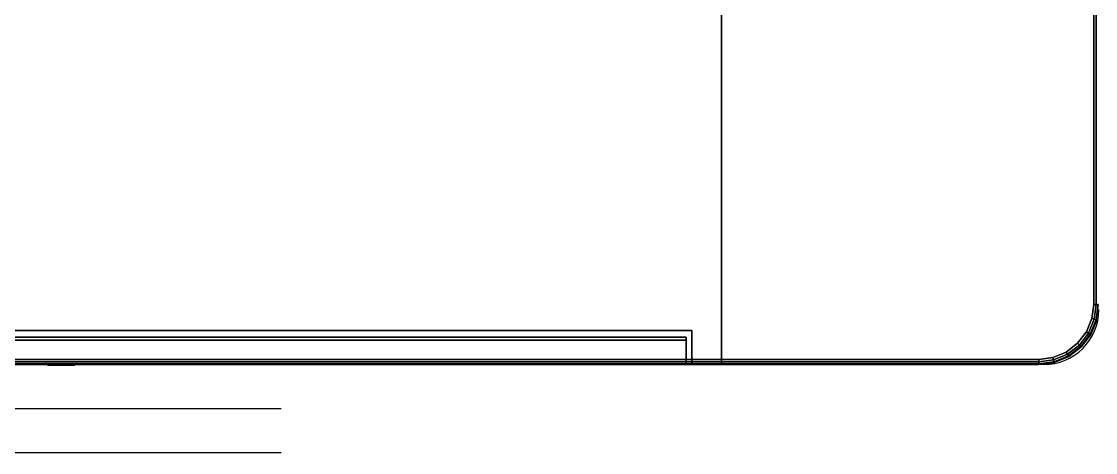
# Model space of a CAD drawing. Extents: x -170 to 1783, y -20 to 1205.
# Drawn here: x 97.44 to 121.84, y 731.26 to 741.06 of the extents above; entities that cross this region are included whole.
import ezdxf

# ---------------------------------------------------------------- set-up
doc = ezdxf.new("R2010")
doc.units = 0
doc.header["$LTSCALE"] = 96
doc.header["$MEASUREMENT"] = 0
for name, color, linetype in [('A-FURN-3-WKSF-TOP', 7, 'Continuous'), ('A-FURN-3-WKSF-TRIM', 7, 'Continuous'), ('A-FURN-P-WKSF', 7, 'Continuous'), ('AFUFI-3-CSPT_3D', 7, 'Continuous'), ('AFUFI-3-RVBK_3D', 7, 'Continuous'), ('MAIN_STORAGE', 7, 'Continuous'), ('MAIN_WKSURF', 7, 'Continuous'), ('SM', 7, 'Continuous')]:
    doc.layers.add(name, color=color, linetype=linetype)

# ---------------------------------------------------------------- blocks, each defined once
blk = doc.blocks.new('EC-WS-424-T')
at = {"layer": 'A-FURN-3-WKSF-TOP', "color": 60, "linetype": 'Continuous'}
for points, invisible_edges in [([(1.044, -0.161, 29), (1.044, -23.839, 29), (0.743, -23.715, 29), (0.743, -0.285, 29)], 5), ([(1.044, -0.161, 27.75), (0.743, -0.285, 27.75), (0.743, -23.715, 27.75), (1.044, -23.839, 27.75)], 10), ([(1.368, -0.118, 29), (1.368, -23.882, 29), (1.044, -23.839, 29), (1.044, -0.161, 29)], 5), ([(1.368, -0.118, 27.75), (1.044, -0.161, 27.75), (1.044, -23.839, 27.75), (1.368, -23.882, 27.75)], 10), ([(46.632, -0.118, 29), (46.632, -23.882, 29), (1.368, -23.882, 29), (1.368, -0.118, 29)], 5), ([(1.368, -0.118, 27.75), (1.368, -23.882, 27.75), (46.632, -23.882, 27.75), (46.632, -0.118, 27.75)], 5), ([(0.484, -0.484, 29), (0.484, -23.516, 29), (0.285, -23.257, 29), (0.285, -0.743, 29)], 5), ([(0.484, -0.484, 27.75), (0.285, -0.743, 27.75), (0.285, -23.257, 27.75), (0.484, -23.516, 27.75)], 10), ([(0.743, -0.285, 29), (0.743, -23.715, 29), (0.484, -23.516, 29), (0.484, -0.484, 29)], 5), ([(0.743, -0.285, 27.75), (0.484, -0.484, 27.75), (0.484, -23.516, 27.75), (0.743, -23.715, 27.75)], 10), ([(0.285, -0.743, 29), (0.285, -23.257, 29), (0.161, -22.956, 29), (0.161, -1.044, 29)], 5), ([(0.285, -0.743, 27.75), (0.161, -1.044, 27.75), (0.161, -22.956, 27.75), (0.285, -23.257, 27.75)], 10), ([(0.161, -1.044, 29), (0.161, -22.956, 29), (0.118, -22.632, 29), (0.118, -1.368, 29)], 1), ([(0.161, -1.044, 27.75), (0.118, -1.368, 27.75), (0.118, -22.632, 27.75), (0.161, -22.956, 27.75)], 8)]:
    blk.add_3dface(points, dxfattribs=dict(at, invisible_edges=invisible_edges))
at = {"layer": 'A-FURN-3-WKSF-TRIM', "color": 40, "linetype": 'Continuous'}
for points in [[(1.018, -0.062, 28.941), (1.014, -0.047, 28.882), (1.368, 0, 28.882), (1.368, -0.016, 28.941)], [(1.014, -0.047, 28.882), (1.014, -0.047, 27.868), (1.368, 0, 27.868), (1.368, 0, 28.882)], [(1.014, -0.047, 27.868), (1.018, -0.062, 27.809), (1.368, -0.016, 27.809), (1.368, 0, 27.868)], [(1.368, 0, 28.882), (1.368, 0, 27.868), (46.632, 0, 27.868), (46.632, 0, 28.882)], [(1.368, -0.016, 28.941), (1.368, 0, 28.882), (46.632, 0, 28.882), (46.632, -0.016, 28.941)], [(1.368, 0, 27.868), (1.368, -0.016, 27.809), (46.632, -0.016, 27.809), (46.632, 0, 27.868)], [(0.412, -0.412, 28.941), (0.401, -0.401, 28.882), (0.684, -0.183, 28.882), (0.692, -0.197, 28.941)], [(0.401, -0.401, 28.882), (0.401, -0.401, 27.868), (0.684, -0.183, 27.868), (0.684, -0.183, 28.882)], [(0.401, -0.401, 27.868), (0.412, -0.412, 27.809), (0.692, -0.197, 27.809), (0.684, -0.183, 27.868)], [(0.442, -0.442, 28.984), (0.412, -0.412, 28.941), (0.692, -0.197, 28.941), (0.714, -0.234, 28.984)], [(0.412, -0.412, 27.809), (0.442, -0.442, 27.766), (0.714, -0.234, 27.766), (0.692, -0.197, 27.809)], [(0.484, -0.484, 29), (0.442, -0.442, 28.984), (0.714, -0.234, 28.984), (0.743, -0.285, 29)], [(0.442, -0.442, 27.766), (0.484, -0.484, 27.75), (0.743, -0.285, 27.75), (0.714, -0.234, 27.766)], [(0.692, -0.197, 28.941), (0.684, -0.183, 28.882), (1.014, -0.047, 28.882), (1.018, -0.062, 28.941)], [(0.684, -0.183, 28.882), (0.684, -0.183, 27.868), (1.014, -0.047, 27.868), (1.014, -0.047, 28.882)], [(0.684, -0.183, 27.868), (0.692, -0.197, 27.809), (1.018, -0.062, 27.809), (1.014, -0.047, 27.868)], [(0.714, -0.234, 28.984), (0.692, -0.197, 28.941), (1.018, -0.062, 28.941), (1.029, -0.104, 28.984)], [(0.692, -0.197, 27.809), (0.714, -0.234, 27.766), (1.029, -0.104, 27.766), (1.018, -0.062, 27.809)], [(0.743, -0.285, 29), (0.714, -0.234, 28.984), (1.029, -0.104, 28.984), (1.044, -0.161, 29)], [(0.714, -0.234, 27.766), (0.743, -0.285, 27.75), (1.044, -0.161, 27.75), (1.029, -0.104, 27.766)], [(1.029, -0.104, 28.984), (1.018, -0.062, 28.941), (1.368, -0.016, 28.941), (1.368, -0.059, 28.984)], [(1.018, -0.062, 27.809), (1.029, -0.104, 27.766), (1.368, -0.059, 27.766), (1.368, -0.016, 27.809)], [(1.044, -0.161, 29), (1.029, -0.104, 28.984), (1.368, -0.059, 28.984), (1.368, -0.118, 29)], [(1.029, -0.104, 27.766), (1.044, -0.161, 27.75), (1.368, -0.118, 27.75), (1.368, -0.059, 27.766)], [(1.368, -0.059, 28.984), (1.368, -0.016, 28.941), (46.632, -0.016, 28.941), (46.632, -0.059, 28.984)], [(1.368, -0.016, 27.809), (1.368, -0.059, 27.766), (46.632, -0.059, 27.766), (46.632, -0.016, 27.809)], [(1.368, -0.118, 29), (1.368, -0.059, 28.984), (46.632, -0.059, 28.984), (46.632, -0.118, 29)], [(1.368, -0.059, 27.766), (1.368, -0.118, 27.75), (46.632, -0.118, 27.75), (46.632, -0.059, 27.766)], [(0.197, -0.692, 28.941), (0.183, -0.684, 28.882), (0.401, -0.401, 28.882), (0.412, -0.412, 28.941)], [(0.183, -0.684, 28.882), (0.183, -0.684, 27.868), (0.401, -0.401, 27.868), (0.401, -0.401, 28.882)], [(0.183, -0.684, 27.868), (0.197, -0.692, 27.809), (0.412, -0.412, 27.809), (0.401, -0.401, 27.868)], [(0.234, -0.714, 28.984), (0.197, -0.692, 28.941), (0.412, -0.412, 28.941), (0.442, -0.442, 28.984)], [(0.197, -0.692, 27.809), (0.234, -0.714, 27.766), (0.442, -0.442, 27.766), (0.412, -0.412, 27.809)], [(0.285, -0.743, 29), (0.234, -0.714, 28.984), (0.442, -0.442, 28.984), (0.484, -0.484, 29)], [(0.234, -0.714, 27.766), (0.285, -0.743, 27.75), (0.484, -0.484, 27.75), (0.442, -0.442, 27.766)], [(0.062, -1.018, 28.941), (0.047, -1.014, 28.882), (0.183, -0.684, 28.882), (0.197, -0.692, 28.941)], [(0.047, -1.014, 28.882), (0.047, -1.014, 27.868), (0.183, -0.684, 27.868), (0.183, -0.684, 28.882)], [(0.047, -1.014, 27.868), (0.062, -1.018, 27.809), (0.197, -0.692, 27.809), (0.183, -0.684, 27.868)], [(0.104, -1.029, 28.984), (0.062, -1.018, 28.941), (0.197, -0.692, 28.941), (0.234, -0.714, 28.984)], [(0.062, -1.018, 27.809), (0.104, -1.029, 27.766), (0.234, -0.714, 27.766), (0.197, -0.692, 27.809)], [(0.161, -1.044, 29), (0.104, -1.029, 28.984), (0.234, -0.714, 28.984), (0.285, -0.743, 29)], [(0.104, -1.029, 27.766), (0.161, -1.044, 27.75), (0.285, -0.743, 27.75), (0.234, -0.714, 27.766)], [(0.059, -1.368, 28.984), (0.016, -1.368, 28.941), (0.062, -1.018, 28.941), (0.104, -1.029, 28.984)], [(0.016, -1.368, 27.809), (0.059, -1.368, 27.766), (0.104, -1.029, 27.766), (0.062, -1.018, 27.809)], [(0.118, -1.368, 29), (0.059, -1.368, 28.984), (0.104, -1.029, 28.984), (0.161, -1.044, 29)], [(0.059, -1.368, 27.766), (0.118, -1.368, 27.75), (0.161, -1.044, 27.75), (0.104, -1.029, 27.766)], [(0.118, -22.632, 29), (0.059, -22.632, 28.984), (0.059, -1.368, 28.984), (0.118, -1.368, 29)], [(0.059, -22.632, 27.766), (0.118, -22.632, 27.75), (0.118, -1.368, 27.75), (0.059, -1.368, 27.766)]]:
    blk.add_3dface(points, dxfattribs=at)
at = {"layer": 'A-FURN-P-WKSF', "color": 7, "linetype": 'Continuous'}
blk.add_line((1.25, 0), (46.75, 0), dxfattribs=at)
blk.add_arc((1.25, -1.25), 1.25, 90, 180, dxfattribs=at)
blk = doc.blocks.new('EC-HP-LF-230')
at = {"layer": 'AFUFI-3-CSPT_3D', "color": 60, "linetype": 'Continuous'}
for points, invisible_edges in [([(30, 17.375), (0, 17.375), (0, 0)], 12), ([(30, 0), (30, 17.375), (0, 0)], 2), ([(0, 17.375, 27.75), (30, 0, 27.75), (0, 0, 27.75)], 1), ([(0, 17.375, 27.125), (0, 0, 27.125), (30, 0, 27.125)], 12), ([(30, 17.375, 27.125), (0, 17.375, 27.125), (0, 0, 27.125)], 12), ([(0, 17.375, 27.75), (30, 17.375, 27.75), (30, 0, 27.75)], 12), ([(0, 17.375, 27.125), (30, 0, 27.125), (30, 17.375, 27.125)], 1), ([(30, 0, 27.125), (30, 17.375, 27.125), (0, 0, 27.125)], 2), ([(30, 17.375, 27.125), (30, 0, 27.125), (30, 17.375, 27.75)], 2), ([(30, 0, 27.125), (30, 0, 27.75), (30, 17.375, 27.75)], 12), ([(30, 0), (30, 0, 27.125), (30, 17.375, 27.125)], 12), ([(30, 17.375), (30, 0), (30, 17.375, 27.125)], 2), ([(0.675, 0, 25.55), (29.325, 0, 25.55), (29.325, 0.771, 25.55)], 12), ([(0.675, 0, 25.55), (29.325, 0.771, 25.55), (0.675, 0.771, 25.55)], 1), ([(29.325, 0, 1.175), (0.675, 0, 1.175), (0.675, 0.771, 1.175)], 12), ([(29.325, 0, 1.175), (0.675, 0.771, 1.175), (29.325, 0.771, 1.175)], 1), ([(29.325, 0, 25.55), (29.325, 0, 1.175), (29.325, 0.771, 1.175)], 12), ([(29.325, 0, 25.55), (29.325, 0.771, 1.175), (29.325, 0.771, 25.55)], 1), ([(29.2, 0.558, 24.987), (29.2, 0.558, 25.362), (29.2, 0.62, 25.425), (29.2, 0.62, 24.987)], 2), ([(29.2, 0.62, 25.425), (29.2, 0.558, 25.362), (29.2, 0.063, 25.362), (29.2, 0, 25.425)], 5), ([(29.2, 0.62, 24.987), (29.2, 0, 13.425), (29.2, 0, 24.363), (29.2, 0.558, 24.987)], 9), ([(29.2, 0, 13.425), (29.2, 0.62, 24.987), (29.2, 0.62, 13.425)], 1), ([(29.2, 0.558, 12.862), (29.2, 0.558, 13.237), (29.2, 0.62, 13.3), (29.2, 0.62, 12.862)], 2), ([(29.2, 0.62, 13.3), (29.2, 0.558, 13.237), (29.2, 0.063, 13.237), (29.2, 0, 13.3)], 5), ([(29.2, 0.62, 12.862), (29.2, 0, 1.3), (29.2, 0, 12.237), (29.2, 0.558, 12.862)], 9), ([(29.2, 0, 1.3), (29.2, 0.62, 12.862), (29.2, 0.62, 1.3)], 1), ([(0, 0, 27.125), (0, 0, 27.75), (30, 0, 27.75)], 12), ([(30, 0, 27.125), (0, 0, 27.125), (30, 0, 27.75)], 2), ([(30, 0), (0, 0), (0.675, 0, 1.15)], 14), ([(0, 0, 27.125), (30, 0, 27.125), (29.325, 0, 25.55)], 14), ([(0.675, 0, 25.55), (0, 0, 27.125), (29.325, 0, 25.55)], 3), ([(29.325, 0, 1.175), (30, 0), (0.675, 0, 1.175)], 3), ([(29.2, 0.063, 25.362), (29.2, 0.063, 25.175), (29.2, 0, 25.175), (29.2, 0, 25.425)], 8), ([(29.2, 0.063, 13.237), (29.2, 0.063, 13.05), (29.2, 0, 13.05), (29.2, 0, 13.3)], 8), ([(30, 0), (29.325, 0, 1.175), (29.325, 0, 25.55)], 13), ([(30, 0, 27.125), (30, 0), (29.325, 0, 25.55)], 14)]:
    blk.add_3dface(points, dxfattribs=dict(at, invisible_edges=invisible_edges))
for points in [[(0.8, 0, 25.425), (0.8, 0.62, 25.425), (29.2, 0.62, 25.425), (29.2, 0, 25.425)], [(0.8, 0.62, 13.425), (29.2, 0.62, 13.425), (29.2, 0.62, 24.987), (0.8, 0.62, 24.987)], [(0.8, 0, 13.3), (0.8, 0.62, 13.3), (29.2, 0.62, 13.3), (29.2, 0, 13.3)], [(0.8, 0.62, 1.3), (29.2, 0.62, 1.3), (29.2, 0.62, 12.862), (0.8, 0.62, 12.862)], [(29.2, 0.558, 24.987), (29.2, 0, 24.363), (0.8, 0, 24.363), (0.8, 0.558, 24.987)], [(0.8, 0.558, 25.362), (0.8, 0.063, 25.362), (29.2, 0.063, 25.362), (29.2, 0.558, 25.362)], [(0.8, 0.558, 25.362), (29.2, 0.558, 25.362), (29.2, 0.558, 24.987), (0.8, 0.558, 24.987)], [(29.2, 0.558, 12.862), (29.2, 0, 12.237), (0.8, 0, 12.237), (0.8, 0.558, 12.862)], [(0.8, 0.558, 13.237), (0.8, 0.063, 13.237), (29.2, 0.063, 13.237), (29.2, 0.558, 13.237)], [(0.8, 0.558, 13.237), (29.2, 0.558, 13.237), (29.2, 0.558, 12.862), (0.8, 0.558, 12.862)], [(29.2, 0, 25.175), (29.2, 0.063, 25.175), (0.8, 0.063, 25.175), (0.8, 0, 25.175)], [(29.2, 0, 13.05), (29.2, 0.063, 13.05), (0.8, 0.063, 13.05), (0.8, 0, 13.05)], [(0.8, 0, 25.175), (0.8, 0, 25.425), (29.2, 0, 25.425), (29.2, 0, 25.175)], [(29.2, 0, 24.363), (29.2, 0, 13.425), (0.8, 0, 13.425), (0.8, 0, 24.363)], [(0.8, 0, 13.05), (0.8, 0, 13.3), (29.2, 0, 13.3), (29.2, 0, 13.05)], [(29.2, 0, 12.237), (29.2, 0, 1.3), (0.8, 0, 1.3), (0.8, 0, 12.237)]]:
    blk.add_3dface(points, dxfattribs=at)
at = {"layer": 'AFUFI-3-RVBK_3D', "color": 60, "linetype": 'Continuous'}
for points, invisible_edges in [([(0.675, 0.771, 1.175), (0.675, 0.771, 25.55), (29.325, 0.771, 25.55)], 12), ([(0.675, 0.771, 1.175), (29.325, 0.771, 25.55), (29.325, 0.771, 1.175)], 1), ([(15, -0.01, 26.338), (14.694, -0.01, 26.398), (14.687, -0.01, 26.338), (14.694, -0.01, 26.277)], 9), ([(15, -0.01, 26.338), (14.694, -0.01, 26.277), (14.711, -0.01, 26.218), (14.74, -0.01, 26.164)], 9), ([(15, -0.01, 26.338), (14.74, -0.01, 26.511), (14.711, -0.01, 26.457), (14.694, -0.01, 26.398)], 9), ([(15, -0.01, 26.338), (14.74, -0.01, 26.164), (14.779, -0.01, 26.117), (14.826, -0.01, 26.078)], 9), ([(15, -0.01, 26.338), (14.826, -0.01, 26.597), (14.779, -0.01, 26.558), (14.74, -0.01, 26.511)], 9), ([(15, -0.01, 26.338), (14.826, -0.01, 26.078), (14.88, -0.01, 26.049), (14.939, -0.01, 26.031)], 9), ([(15, -0.01, 26.338), (14.939, -0.01, 26.644), (14.88, -0.01, 26.626), (14.826, -0.01, 26.597)], 9), ([(15, -0.01, 26.338), (14.939, -0.01, 26.031), (15, -0.01, 26.025), (15.061, -0.01, 26.031)], 9), ([(15, -0.01, 26.338), (15.061, -0.01, 26.644), (15, -0.01, 26.65), (14.939, -0.01, 26.644)], 9), ([(15, -0.01, 26.338), (15.174, -0.01, 26.597), (15.12, -0.01, 26.626), (15.061, -0.01, 26.644)], 9), ([(15, -0.01, 26.338), (15.26, -0.01, 26.511), (15.221, -0.01, 26.558), (15.174, -0.01, 26.597)], 9), ([(15, -0.01, 26.338), (15.061, -0.01, 26.031), (15.12, -0.01, 26.049), (15.174, -0.01, 26.078)], 9), ([(15, -0.01, 26.338), (15.174, -0.01, 26.078), (15.221, -0.01, 26.117), (15.26, -0.01, 26.164)], 9), ([(15, -0.01, 26.338), (15.26, -0.01, 26.164), (15.289, -0.01, 26.218), (15.306, -0.01, 26.277)], 9), ([(15, -0.01, 26.338), (15.306, -0.01, 26.277), (15.312, -0.01, 26.338), (15.306, -0.01, 26.398)], 9), ([(15, -0.01, 26.338), (15.306, -0.01, 26.398), (15.289, -0.01, 26.457), (15.26, -0.01, 26.511)], 9)]:
    blk.add_3dface(points, dxfattribs=dict(at, invisible_edges=invisible_edges))
at = {"layer": 'MAIN_STORAGE', "color": 7, "linetype": 'Continuous'}
blk.add_point((30, 0), dxfattribs=at)
blk.add_point((30, 0), dxfattribs=at)
blk.add_point((30, 0), dxfattribs=at)
at = {"layer": 'SM', "color": 60, "linetype": 'Continuous'}
for p, q in [((30, 0), (30, 17.375)), ((0, 0), (30, 0)), ((10, -1), (20, -1)), ((10, -2), (20, -2))]:
    blk.add_line(p, q, dxfattribs=at)

msp = doc.modelspace()

# ---------------------------------------------------------------- block references
at = {"layer": 'MAIN_STORAGE', "color": 47, "linetype": 'Continuous'}
msp.add_blockref('EC-HP-LF-230', (83.34042, 733.26241), dxfattribs=at)
at = {"layer": 'MAIN_WKSURF', "color": 47, "linetype": 'Continuous', "rotation": 180}
msp.add_blockref('EC-WS-424-T', (121.91551, 733.26241), dxfattribs=at)

doc.saveas('drawing.dxf')
